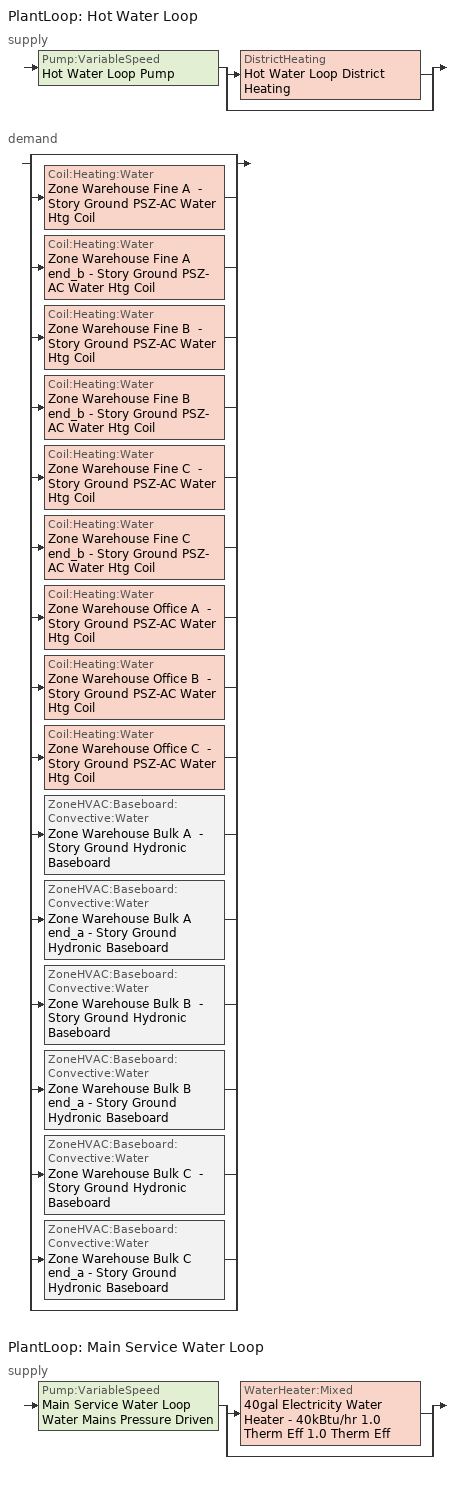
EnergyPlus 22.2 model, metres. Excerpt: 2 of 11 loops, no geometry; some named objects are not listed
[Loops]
PlantLoop 'Hot Water Loop'
 supply: Pump:VariableSpeed 'Hot Water Loop Pump' > split
  | DistrictHeating 'Hot Water Loop District Heating'
  | bypass
 demand: split
  | bypass
  | Coil:Heating:Water 'Zone Warehouse Fine A  - Story Ground PSZ-AC Water Htg Coil'
  | Coil:Heating:Water 'Zone Warehouse Fine A end_b - Story Ground PSZ-AC Water Htg Coil'
  | Coil:Heating:Water 'Zone Warehouse Fine B  - Story Ground PSZ-AC Water Htg Coil'
  | Coil:Heating:Water 'Zone Warehouse Fine B end_b - Story Ground PSZ-AC Water Htg Coil'
  | Coil:Heating:Water 'Zone Warehouse Fine C  - Story Ground PSZ-AC Water Htg Coil'
  | Coil:Heating:Water 'Zone Warehouse Fine C end_b - Story Ground PSZ-AC Water Htg Coil'
  | Coil:Heating:Water 'Zone Warehouse Office A  - Story Ground PSZ-AC Water Htg Coil'
  | Coil:Heating:Water 'Zone Warehouse Office B  - Story Ground PSZ-AC Water Htg Coil'
  | Coil:Heating:Water 'Zone Warehouse Office C  - Story Ground PSZ-AC Water Htg Coil'
  | ZoneHVAC:Baseboard:Convective:Water 'Zone Warehouse Bulk A  - Story Ground Hydronic Baseboard'
  | ZoneHVAC:Baseboard:Convective:Water 'Zone Warehouse Bulk A end_a - Story Ground Hydronic Baseboard'
  | ZoneHVAC:Baseboard:Convective:Water 'Zone Warehouse Bulk B  - Story Ground Hydronic Baseboard'
  | ZoneHVAC:Baseboard:Convective:Water 'Zone Warehouse Bulk B end_a - Story Ground Hydronic Baseboard'
  | ZoneHVAC:Baseboard:Convective:Water 'Zone Warehouse Bulk C  - Story Ground Hydronic Baseboard'
  | ZoneHVAC:Baseboard:Convective:Water 'Zone Warehouse Bulk C end_a - Story Ground Hydronic Baseboard'
  | bypass
PlantLoop 'Main Service Water Loop'
 supply: Pump:VariableSpeed 'Main Service Water Loop Water Mains Pressure Driven' > split
  | WaterHeater:Mixed '40gal Electricity Water Heater - 40kBtu/hr 1.0 Therm Eff 1.0 Therm Eff'
  | bypass
[ZoneControl:Thermostat] Temperature Difference Between Cutout And Setpoint {deltaC}=0
Name | Zone or ZoneList | Control Type Schedule | Control 1
Zone Warehouse Bulk A  - Story Ground Thermostat | Zone Warehouse Bulk A  - Story Ground | Zone Warehouse Bulk A  - Story Ground Thermostat Schedule | Warehouse Bulk - 90.1-2016 Thermostat
Zone Warehouse Bulk A end_a - Story Ground Thermostat | Zone Warehouse Bulk A end_a - Story Ground | Zone Warehouse Bulk A end_a - Story Ground Thermostat Schedule | Warehouse Bulk - 90.1-2016 Thermostat 1
Zone Warehouse Bulk B  - Story Ground Thermostat | Zone Warehouse Bulk B  - Story Ground | Zone Warehouse Bulk B  - Story Ground Thermostat Schedule | Warehouse Bulk - 90.1-2016 Thermostat 2
Zone Warehouse Bulk B end_a - Story Ground Thermostat | Zone Warehouse Bulk B end_a - Story Ground | Zone Warehouse Bulk B end_a - Story Ground Thermostat Schedule | Warehouse Bulk - 90.1-2016 Thermostat 3
Zone Warehouse Bulk C  - Story Ground Thermostat | Zone Warehouse Bulk C  - Story Ground | Zone Warehouse Bulk C  - Story Ground Thermostat Schedule | Warehouse Bulk - 90.1-2016 Thermostat 4
Zone Warehouse Bulk C end_a - Story Ground Thermostat | Zone Warehouse Bulk C end_a - Story Ground | Zone Warehouse Bulk C end_a - Story Ground Thermostat Schedule | Warehouse Bulk - 90.1-2016 Thermostat 5
[ThermostatSetpoint:DualSetpoint] Heating Setpoint Temperature Schedule=Warehouse Bulk Storage Heating Setpoint Schedule; Cooling Setpoint Temperature Schedule=Warehouse ClgSetp BulkStorage
Warehouse Bulk - 90.1-2016 Thermostat; Warehouse Bulk - 90.1-2016 Thermostat 1; Warehouse Bulk - 90.1-2016 Thermostat 2; Warehouse Bulk - 90.1-2016 Thermostat 3; Warehouse Bulk - 90.1-2016 Thermostat 4; Warehouse Bulk - 90.1-2016 Thermostat 5
[ZoneHVAC:Baseboard:Convective:Water] Availability Schedule=Outage Availability Schedule; Heating Design Capacity Method=HeatingDesignCapacity; Heating Design Capacity {W}=Autosize; Heating Design Capacity Per Floor Area {W/m2}=0; Fraction of Autosized Heating Design Capacity=0.8; U-Factor Times Area Value {W/K}=Autosize; Maximum Water Flow Rate {m3/s}=Autosize; Convergence Tolerance=0.001
Zone Warehouse Bulk A  - Story Ground Hydronic Baseboard; Zone Warehouse Bulk A end_a - Story Ground Hydronic Baseboard; Zone Warehouse Bulk B  - Story Ground Hydronic Baseboard; Zone Warehouse Bulk B end_a - Story Ground Hydronic Baseboard; Zone Warehouse Bulk C  - Story Ground Hydronic Baseboard; Zone Warehouse Bulk C end_a - Story Ground Hydronic Baseboard
[Zone equipment]
Zone Warehouse Bulk A  - Story Ground: Zone Warehouse Bulk A  - Story Ground Hydronic Baseboard
Zone Warehouse Bulk A end_a - Story Ground: Zone Warehouse Bulk A end_a - Story Ground Hydronic Baseboard
Zone Warehouse Bulk B  - Story Ground: Zone Warehouse Bulk B  - Story Ground Hydronic Baseboard
Zone Warehouse Bulk B end_a - Story Ground: Zone Warehouse Bulk B end_a - Story Ground Hydronic Baseboard
Zone Warehouse Bulk C  - Story Ground: Zone Warehouse Bulk C  - Story Ground Hydronic Baseboard
Zone Warehouse Bulk C end_a - Story Ground: Zone Warehouse Bulk C end_a - Story Ground Hydronic Baseboard
[Sizing:Zone] Zone Cooling Design Supply Air Temperature Input Method=SupplyAirTemperature; Zone Cooling Design Supply Air Temperature {C}=14; Zone Cooling Design Supply Air Temperature Difference {deltaC}=11.11; Zone Heating Design Supply Air Temperature Input Method=SupplyAirTemperature; Zone Heating Design Supply Air Temperature {C}=40; Zone Heating Design Supply Air Temperature Difference {deltaC}=11.11; Zone Cooling Design Supply Air Humidity Ratio {kgWater/kgDryAir}=0.0085; Zone Heating Design Supply Air Humidity Ratio {kgWater/kgDryAir}=0.008; Cooling Design Air Flow Method=DesignDay; Cooling Design Air Flow Rate {m3/s}=0; Cooling Minimum Air Flow per Zone Floor Area {m3/s-m2}=0.000762; Cooling Minimum Air Flow {m3/s}=0; Cooling Minimum Air Flow Fraction=0; Heating Design Air Flow Method=DesignDay; Heating Design Air Flow Rate {m3/s}=0; Heating Maximum Air Flow per Zone Floor Area {m3/s-m2}=0.002032; Heating Maximum Air Flow {m3/s}=0.141576; Heating Maximum Air Flow Fraction=0.3; Account for Dedicated Outdoor Air System=No; Zone Load Sizing Method=Sensible Load Only No Latent Load; Zone Latent Cooling Design Supply Air Humidity Ratio Input Method=HumidityRatioDifference; Zone Cooling Design Supply Air Humidity Ratio Difference {kgWater/kgDryAir}=0.005; Zone Latent Heating Design Supply Air Humidity Ratio Input Method=HumidityRatioDifference; Zone Humidification Design Supply Air Humidity Ratio Difference {kgWater/kgDryAir}=0.005
Name | Design Specification Outdoor Air Object
Zone Warehouse Bulk A  - Story Ground | Zone Warehouse Bulk A  - Story Ground DSOA Space List
Zone Warehouse Bulk A end_a - Story Ground | Zone Warehouse Bulk A end_a - Story Ground DSOA Space List
Zone Warehouse Bulk B  - Story Ground | Zone Warehouse Bulk B  - Story Ground DSOA Space List
Zone Warehouse Bulk B end_a - Story Ground | Zone Warehouse Bulk B end_a - Story Ground DSOA Space List
Zone Warehouse Bulk C  - Story Ground | Zone Warehouse Bulk C  - Story Ground DSOA Space List
Zone Warehouse Bulk C end_a - Story Ground | Zone Warehouse Bulk C end_a - Story Ground DSOA Space List
[DesignSpecification:OutdoorAir]
Warehouse Bulk Ventilation: Outdoor Air Method=Sum; Outdoor Air Flow per Person {m3/s-person}=0; Outdoor Air Flow per Zone Floor Area {m3/s-m2}=0.0003048; Outdoor Air Flow per Zone {m3/s}=0; Outdoor Air Flow Air Changes per Hour {1/hr}=0
[DesignSpecification:OutdoorAir:SpaceList] Space Design Specification Outdoor Air Object Name 1=Warehouse Bulk Ventilation
Name | Space Name 1
Zone Warehouse Bulk A  - Story Ground DSOA Space List | Warehouse Bulk A  - Story Ground
Zone Warehouse Bulk A end_a - Story Ground DSOA Space List | Warehouse Bulk A end_a - Story Ground
Zone Warehouse Bulk B  - Story Ground DSOA Space List | Warehouse Bulk B  - Story Ground
Zone Warehouse Bulk B end_a - Story Ground DSOA Space List | Warehouse Bulk B end_a - Story Ground
Zone Warehouse Bulk C  - Story Ground DSOA Space List | Warehouse Bulk C  - Story Ground
Zone Warehouse Bulk C end_a - Story Ground DSOA Space List | Warehouse Bulk C end_a - Story Ground
[Coil:Heating:Water] Availability Schedule=Always On Discrete; U-Factor Times Area Value {W/K}=Autosize; Maximum Water Flow Rate {m3/s}=Autosize; Performance Input Method=UFactorTimesAreaAndDesignWaterFlowRate; Rated Capacity {W}=Autosize; Rated Inlet Water Temperature {C}=82.2222; Rated Inlet Air Temperature {C}=7.22222; Rated Outlet Water Temperature {C}=71.1111; Rated Outlet Air Temperature {C}=50; Rated Ratio for Air and Water Convection=0.5
Zone Warehouse Fine A  - Story Ground PSZ-AC Water Htg Coil; Zone Warehouse Fine A end_b - Story Ground PSZ-AC Water Htg Coil; Zone Warehouse Fine B  - Story Ground PSZ-AC Water Htg Coil; Zone Warehouse Fine B end_b - Story Ground PSZ-AC Water Htg Coil; Zone Warehouse Fine C  - Story Ground PSZ-AC Water Htg Coil; Zone Warehouse Fine C end_b - Story Ground PSZ-AC Water Htg Coil; Zone Warehouse Office A  - Story Ground PSZ-AC Water Htg Coil; Zone Warehouse Office B  - Story Ground PSZ-AC Water Htg Coil; Zone Warehouse Office C  - Story Ground PSZ-AC Water Htg Coil
[PlantLoop] Fluid Type=Water; Minimum Loop Temperature {C}=10; Maximum Loop Flow Rate {m3/s}=Autosize; Minimum Loop Flow Rate {m3/s}=0; Plant Loop Volume {m3}=Autocalculate; Load Distribution Scheme=Optimal; Plant Loop Demand Calculation Scheme=SingleSetpoint; Common Pipe Simulation=None
Name | Plant Equipment Operation Scheme | Maximum Loop Temperature {C}
Hot Water Loop | Hot Water Loop Operation Schemes | 100
Main Service Water Loop | Main Service Water Loop Operation Schemes | 60
[Sizing:Plant] Loop Type=Heating; Sizing Option=NonCoincident; Zone Timesteps in Averaging Window=1; Coincident Sizing Factor Mode=None
Name | Design Loop Exit Temperature {C} | Loop Design Temperature Difference {deltaC}
Hot Water Loop | 82.2222 | 11.1111
Main Service Water Loop | 60 | 5
[Pump:VariableSpeed] Design Maximum Flow Rate {m3/s}=Autosize; Design Power Consumption {W}=Autosize; Fraction of Motor Inefficiencies to Fluid Stream=0; Coefficient 1 of the Part Load Performance Curve=0; Design Minimum Flow Rate {m3/s}=0; Pump Control Type=Intermittent; Skin Loss Radiative Fraction=0.5; Design Power Sizing Method=PowerPerFlowPerPressure; Design Electric Power per Unit Flow Rate {W/(m3/s)}=348701.1; Design Shaft Power per Unit Flow Rate per Unit Head {W/((m3/s)-Pa)}=1.28205; Design Minimum Flow Rate Fraction=0
Name | Design Pump Head {Pa} | Motor Efficiency | Coefficient 2 of the Part Load Performance Curve | Coefficient 3 of the Part Load Performance Curve | Coefficient 4 of the Part Load Performance Curve
Hot Water Loop Pump | 179344 | 0.895 | 0.0205 | 0.4101 | 0.5753
Main Service Water Loop Water Mains Pressure Driven | 0.001 | 1 | 3.2485 | -4.7443 | 2.5294
[DistrictHeating]
Hot Water Loop District Heating: Nominal Capacity {W}=Autosize
[SetpointManager:Scheduled] Control Variable=Temperature
Name | Schedule | Setpoint Node or NodeList
Hot Water Loop Setpoint Manager | Hot Water Loop Temp - 180F | Hot Water Loop Supply Outlet Node
Service hot water setpoint manager | Service Water Loop Temp - 140F | Main Service Water Loop Supply Outlet Node
[PlantEquipmentOperationSchemes] Control Scheme Object Type 1=PlantEquipmentOperation:HeatingLoad; Control Scheme Schedule Name 1=Always On Discrete
Name | Control Scheme Name 1
Hot Water Loop Operation Schemes | Hot Water Loop Heating Operation Scheme
Main Service Water Loop Operation Schemes | Main Service Water Loop Heating Operation Scheme
[PlantEquipmentOperation:HeatingLoad] Load Range Lower Limit 1 {W}=0; Load Range Upper Limit 1 {W}=1000000000
Name | Range Equipment List Name 1
Hot Water Loop Heating Operation Scheme | Hot Water Loop Heating Equipment List
Main Service Water Loop Heating Operation Scheme | Main Service Water Loop Heating Equipment List
[PlantEquipmentList]
Hot Water Loop Heating Equipment List: DistrictHeating, Hot Water Loop District Heating
Main Service Water Loop Heating Equipment List: WaterHeater:Mixed, 40gal Electricity Water Heater - 40kBtu/hr 1.0 Therm Eff 1.0 Therm Eff
[WaterHeater:Mixed]
40gal Electricity Water Heater - 40kBtu/hr 1.0 Therm Eff 1.0 Therm Eff: Tank Volume {m3}=0.151416; Setpoint Temperature Schedule=Service Water Loop Temp - 140F; Deadband Temperature Difference {deltaC}=2; Maximum Temperature Limit {C}=60; Heater Control Type=Cycle; Heater Maximum Capacity {W}=11722.8; Heater Ignition Minimum Flow Rate {m3/s}=0; Heater Ignition Delay {s}=0; Heater Fuel Type=Electricity; Heater Thermal Efficiency=1; Off Cycle Parasitic Fuel Consumption Rate {W}=571; Off Cycle Parasitic Fuel Type=Electricity; Off Cycle Parasitic Heat Fraction to Tank=0; On Cycle Parasitic Fuel Consumption Rate {W}=571; On Cycle Parasitic Fuel Type=Electricity; On Cycle Parasitic Heat Fraction to Tank=0; Ambient Temperature Indicator=Zone; Off Cycle Loss Coefficient to Ambient Temperature {W/K}=0.734013; Off Cycle Loss Fraction to Zone=1; On Cycle Loss Coefficient to Ambient Temperature {W/K}=0.734013; On Cycle Loss Fraction to Zone=1; Use Side Effectiveness=1; Source Side Effectiveness=1; Use Side Design Flow Rate {m3/s}=Autosize; Source Side Design Flow Rate {m3/s}=Autosize; Indirect Water Heating Recovery Time {hr}=1.5; Source Side Flow Control Mode=IndirectHeatPrimarySetpoint
[WaterHeater:Sizing]
40gal Electricity Water Heater - 40kBtu/hr 1.0 Therm Eff 1.0 Therm Eff: Design Mode=PeakDraw; Time Storage Can Meet Peak Draw {hr}=0.538503; Time for Tank Recovery {hr}=0; Nominal Tank Volume for Autosizing Plant Connections {m3}=1
[Schedule:Day:Interval]
Warehouse Bulk Storage Heating Setpoint Schedule Default; autogen Warehouse Bulk Storage Heating Setpoint Schedule 0_day_sch; autogen Warehouse Bulk Storage Heating Setpoint Schedule 1_day_sch: Average, 24:00, 10
Warehouse Bulk Storage Heating Setpoint Schedule Summer Design Day; Warehouse Bulk Storage Heating Setpoint Schedule Winter Design Day: No, 24:00, 10
Warehouse ClgSetp BulkStorage Default: Average, 24:00, 61.3579
Warehouse ClgSetp BulkStorage Summer Design Day; Warehouse ClgSetp BulkStorage Winter Design Day: No, 24:00, 50
Hot Water Loop Temp - 180F Default: No, 24:00, 82.2222
Schedule Day 212: No, 01:00, 60, 02:00, 60, 03:00, 60, 04:00, 60, 05:00, 60, 06:00, 0, 07:00, 0, 08:00, 0, 09:00, 0, 10:00, 0, 11:00, 0, 12:00, 0, 13:00, 0, 14:00, 0, 15:00, 0, 16:00, 0, 17:00, 0, 18:00, 0, 19:00, 0, 20:00, 0, 21:00, 0, 22:00, 0, 23:00, 0, 24:00, 0
Schedule Day 213; Schedule Day 214; Schedule Day 215; Schedule Day 216; Schedule Day 217; Schedule Day 218; Schedule Day 85; Schedule Day 86; Schedule Day 87; Schedule Day 88; Schedule Day 89; Schedule Day 90: No, 01:00, 0, 02:00, 0, 03:00, 0, 04:00, 0, 05:00, 0, 06:00, 0, 07:00, 0, 08:00, 0, 09:00, 0, 10:00, 0, 11:00, 0, 12:00, 0, 13:00, 0, 14:00, 0, 15:00, 0, 16:00, 0, 17:00, 0, 18:00, 0, 19:00, 0, 20:00, 0, 21:00, 0, 22:00, 0, 23:00, 0, 24:00, 0
Schedule Day 219: No, 01:00, 60, 02:00, 60, 03:00, 60, 04:00, 60, 05:00, 60, 06:00, 60, 07:00, 60, 08:00, 60, 09:00, 60, 10:00, 60, 11:00, 60, 12:00, 60, 13:00, 60, 14:00, 60, 15:00, 60, 16:00, 60, 17:00, 60, 18:00, 60, 19:00, 60, 20:00, 60, 21:00, 60, 22:00, 60, 23:00, 60, 24:00, 60
Schedule Day 84: No, 01:00, 82.2222, 02:00, 82.2222, 03:00, 82.2222, 04:00, 82.2222, 05:00, 82.2222, 06:00, 0, 07:00, 0, 08:00, 0, 09:00, 0, 10:00, 0, 11:00, 0, 12:00, 0, 13:00, 0, 14:00, 0, 15:00, 0, 16:00, 0, 17:00, 0, 18:00, 0, 19:00, 0, 20:00, 0, 21:00, 0, 22:00, 0, 23:00, 0, 24:00, 0
Schedule Day 91: No, 01:00, 82.2222, 02:00, 82.2222, 03:00, 82.2222, 04:00, 82.2222, 05:00, 82.2222, 06:00, 82.2222, 07:00, 82.2222, 08:00, 82.2222, 09:00, 82.2222, 10:00, 82.2222, 11:00, 82.2222, 12:00, 82.2222, 13:00, 82.2222, 14:00, 82.2222, 15:00, 82.2222, 16:00, 82.2222, 17:00, 82.2222, 18:00, 82.2222, 19:00, 82.2222, 20:00, 82.2222, 21:00, 82.2222, 22:00, 82.2222, 23:00, 82.2222, 24:00, 82.2222
Service Water Loop Temp - 140F Default: No, 24:00, 60
[Schedule:Week:Daily]
Warehouse Bulk Storage Heating Setpoint Schedule Week Rule - Jan1-Feb25: Warehouse Bulk Storage Heating Setpoint Schedule Default, autogen Warehouse Bulk Storage Heating Setpoint Schedule 0_day_sch, Warehouse Bulk Storage Heating Setpoint Schedule Default, Warehouse Bulk Storage Heating Setpoint Schedule Default, autogen Warehouse Bulk Storage Heating Setpoint Schedule 1_day_sch, Warehouse Bulk Storage Heating Setpoint Schedule Default, Warehouse Bulk Storage Heating Setpoint Schedule Default, Warehouse Bulk Storage Heating Setpoint Schedule Default, Warehouse Bulk Storage Heating Setpoint Schedule Summer Design Day, Warehouse Bulk Storage Heating Setpoint Schedule Winter Design Day, Warehouse Bulk Storage Heating Setpoint Schedule Default, Warehouse Bulk Storage Heating Setpoint Schedule Default
Warehouse Bulk Storage Heating Setpoint Schedule Week Rule - Feb26-Mar4: Warehouse Bulk Storage Heating Setpoint Schedule Default, autogen Warehouse Bulk Storage Heating Setpoint Schedule 0_day_sch, Warehouse Bulk Storage Heating Setpoint Schedule Default, autogen Warehouse Bulk Storage Heating Setpoint Schedule 1_day_sch, Warehouse Bulk Storage Heating Setpoint Schedule Default, Warehouse Bulk Storage Heating Setpoint Schedule Default, Warehouse Bulk Storage Heating Setpoint Schedule Default, Warehouse Bulk Storage Heating Setpoint Schedule Default, Warehouse Bulk Storage Heating Setpoint Schedule Summer Design Day, Warehouse Bulk Storage Heating Setpoint Schedule Winter Design Day, Warehouse Bulk Storage Heating Setpoint Schedule Default, Warehouse Bulk Storage Heating Setpoint Schedule Default
Warehouse Bulk Storage Heating Setpoint Schedule Week Rule - Mar5-Dec31: autogen Warehouse Bulk Storage Heating Setpoint Schedule 0_day_sch, Warehouse Bulk Storage Heating Setpoint Schedule Default, Warehouse Bulk Storage Heating Setpoint Schedule Default, autogen Warehouse Bulk Storage Heating Setpoint Schedule 1_day_sch, Warehouse Bulk Storage Heating Setpoint Schedule Default, Warehouse Bulk Storage Heating Setpoint Schedule Default, Warehouse Bulk Storage Heating Setpoint Schedule Default, Warehouse Bulk Storage Heating Setpoint Schedule Default, Warehouse Bulk Storage Heating Setpoint Schedule Summer Design Day, Warehouse Bulk Storage Heating Setpoint Schedule Winter Design Day, Warehouse Bulk Storage Heating Setpoint Schedule Default, Warehouse Bulk Storage Heating Setpoint Schedule Default
Warehouse ClgSetp BulkStorage Week Rule - Jan1-Dec31: Warehouse ClgSetp BulkStorage Default, Warehouse ClgSetp BulkStorage Default, Warehouse ClgSetp BulkStorage Default, Warehouse ClgSetp BulkStorage Default, Warehouse ClgSetp BulkStorage Default, Warehouse ClgSetp BulkStorage Default, Warehouse ClgSetp BulkStorage Default, Warehouse ClgSetp BulkStorage Default, Warehouse ClgSetp BulkStorage Summer Design Day, Warehouse ClgSetp BulkStorage Winter Design Day, Warehouse ClgSetp BulkStorage Default, Warehouse ClgSetp BulkStorage Default
Hot Water Loop Temp - 180F Week Rule - Jan1-Apr29; Hot Water Loop Temp - 180F Week Rule - May14-Dec31: Hot Water Loop Temp - 180F Default, Hot Water Loop Temp - 180F Default, Hot Water Loop Temp - 180F Default, Hot Water Loop Temp - 180F Default, Hot Water Loop Temp - 180F Default, Hot Water Loop Temp - 180F Default, Hot Water Loop Temp - 180F Default, Hot Water Loop Temp - 180F Default, Hot Water Loop Temp - 180F Default, Hot Water Loop Temp - 180F Default, Hot Water Loop Temp - 180F Default, Hot Water Loop Temp - 180F Default
Hot Water Loop Temp - 180F Week Rule - Apr30-May6: Hot Water Loop Temp - 180F Default, Hot Water Loop Temp - 180F Default, Hot Water Loop Temp - 180F Default, Hot Water Loop Temp - 180F Default, Schedule Day 84, Schedule Day 85, Schedule Day 86, Hot Water Loop Temp - 180F Default, Hot Water Loop Temp - 180F Default, Hot Water Loop Temp - 180F Default, Hot Water Loop Temp - 180F Default, Hot Water Loop Temp - 180F Default
Hot Water Loop Temp - 180F Week Rule - May7-May13: Schedule Day 87, Schedule Day 88, Schedule Day 89, Schedule Day 90, Schedule Day 91, Hot Water Loop Temp - 180F Default, Hot Water Loop Temp - 180F Default, Hot Water Loop Temp - 180F Default, Hot Water Loop Temp - 180F Default, Hot Water Loop Temp - 180F Default, Hot Water Loop Temp - 180F Default, Hot Water Loop Temp - 180F Default
Service Water Loop Temp - 140F Week Rule - Jan1-Apr29; Service Water Loop Temp - 140F Week Rule - May14-Dec31: Service Water Loop Temp - 140F Default, Service Water Loop Temp - 140F Default, Service Water Loop Temp - 140F Default, Service Water Loop Temp - 140F Default, Service Water Loop Temp - 140F Default, Service Water Loop Temp - 140F Default, Service Water Loop Temp - 140F Default, Service Water Loop Temp - 140F Default, Service Water Loop Temp - 140F Default, Service Water Loop Temp - 140F Default, Service Water Loop Temp - 140F Default, Service Water Loop Temp - 140F Default
Service Water Loop Temp - 140F Week Rule - Apr30-May6: Service Water Loop Temp - 140F Default, Service Water Loop Temp - 140F Default, Service Water Loop Temp - 140F Default, Service Water Loop Temp - 140F Default, Schedule Day 212, Schedule Day 213, Schedule Day 214, Service Water Loop Temp - 140F Default, Service Water Loop Temp - 140F Default, Service Water Loop Temp - 140F Default, Service Water Loop Temp - 140F Default, Service Water Loop Temp - 140F Default
Service Water Loop Temp - 140F Week Rule - May7-May13: Schedule Day 215, Schedule Day 216, Schedule Day 217, Schedule Day 218, Schedule Day 219, Service Water Loop Temp - 140F Default, Service Water Loop Temp - 140F Default, Service Water Loop Temp - 140F Default, Service Water Loop Temp - 140F Default, Service Water Loop Temp - 140F Default, Service Water Loop Temp - 140F Default, Service Water Loop Temp - 140F Default
[Schedule:Year]
Warehouse Bulk Storage Heating Setpoint Schedule: Warehouse Bulk Storage Heating Setpoint Schedule Week Rule - Jan1-Feb25, 1, 1, 2, 25, Warehouse Bulk Storage Heating Setpoint Schedule Week Rule - Feb26-Mar4, 2, 26, 3, 4, Warehouse Bulk Storage Heating Setpoint Schedule Week Rule - Mar5-Dec31, 3, 5, 12, 31
Warehouse ClgSetp BulkStorage: Warehouse ClgSetp BulkStorage Week Rule - Jan1-Dec31, 1, 1, 12, 31
Hot Water Loop Temp - 180F: Hot Water Loop Temp - 180F Week Rule - Jan1-Apr29, 1, 1, 4, 29, Hot Water Loop Temp - 180F Week Rule - Apr30-May6, 4, 30, 5, 6, Hot Water Loop Temp - 180F Week Rule - May7-May13, 5, 7, 5, 13, Hot Water Loop Temp - 180F Week Rule - May14-Dec31, 5, 14, 12, 31
Service Water Loop Temp - 140F: Service Water Loop Temp - 140F Week Rule - Jan1-Apr29, 1, 1, 4, 29, Service Water Loop Temp - 140F Week Rule - Apr30-May6, 4, 30, 5, 6, Service Water Loop Temp - 140F Week Rule - May7-May13, 5, 7, 5, 13, Service Water Loop Temp - 140F Week Rule - May14-Dec31, 5, 14, 12, 31
[Schedule:Compact]
Zone Warehouse Bulk A  - Story Ground Thermostat Schedule; Zone Warehouse Bulk A end_a - Story Ground Thermostat Schedule; Zone Warehouse Bulk B  - Story Ground Thermostat Schedule; Zone Warehouse Bulk B end_a - Story Ground Thermostat Schedule; Zone Warehouse Bulk C  - Story Ground Thermostat Schedule; Zone Warehouse Bulk C end_a - Story Ground Thermostat Schedule: Through: 12/31, For: AllDays, Until: 24:00, 4
Outage Availability Schedule: Through: 01/01, For: AllDays, Until: 24:00, 1, Through: 01/02, For: AllDays, Until: 24:00, 1, Through: 01/03, For: AllDays, Until: 24:00, 1, Through: 01/04, For: AllDays, Until: 24:00, 1, Through: 01/05, For: AllDays, Until: 24:00, 1, Through: 01/06, For: AllDays, Until: 24:00, 1, Through: 01/07, For: AllDays, Until: 24:00, 1, Through: 01/08, For: AllDays, Until: 24:00, 1, Through: 01/09, For: AllDays, Until: 24:00, 1, Through: 01/10, For: AllDays, Until: 24:00, 1, Through: 01/11, For: AllDays, Until: 24:00, 1, Through: 01/12, For: AllDays, Until: 24:00, 1, Through: 01/13, For: AllDays, Until: 24:00, 1, Through: 01/14, For: AllDays, Until: 24:00, 1, Through: 01/15, For: AllDays, Until: 24:00, 1, Through: 01/16, For: AllDays, Until: 24:00, 1, Through: 01/17, For: AllDays, Until: 24:00, 1, Through: 01/18, For: AllDays, Until: 24:00, 1, Through: 01/19, For: AllDays, Until: 24:00, 1, Through: 01/20, For: AllDays, Until: 24:00, 1, Through: 01/21, For: AllDays, Until: 24:00, 1, Through: 01/22, For: AllDays, Until: 24:00, 1, Through: 01/23, For: AllDays, Until: 24:00, 1, Through: 01/24, For: AllDays, Until: 24:00, 1, Through: 01/25, For: AllDays, Until: 24:00, 1, Through: 01/26, For: AllDays, Until: 24:00, 1, Through: 01/27, For: AllDays, Until: 24:00, 1, Through: 01/28, For: AllDays, Until: 24:00, 1, Through: 01/29, For: AllDays, Until: 24:00, 1, Through: 01/30, For: AllDays, Until: 24:00, 1, Through: 01/31, For: AllDays, Until: 24:00, 1, Through: 02/01, For: AllDays, Until: 24:00, 1, Through: 02/02, For: AllDays, Until: 24:00, 1, Through: 02/03, For: AllDays, Until: 24:00, 1, Through: 02/04, For: AllDays, Until: 24:00, 1, Through: 02/05, For: AllDays, Until: 24:00, 1, Through: 02/06, For: AllDays, Until: 24:00, 1, Through: 02/07, For: AllDays, Until: 24:00, 1, Through: 02/08, For: AllDays, Until: 24:00, 1, Through: 02/09, For: AllDays, Until: 24:00, 1, Through: 02/10, For: AllDays, Until: 24:00, 1, Through: 02/11, For: AllDays, Until: 24:00, 1, Through: 02/12, For: AllDays, Until: 24:00, 1, Through: 02/13, For: AllDays, Until: 24:00, 1, Through: 02/14, For: AllDays, Until: 24:00, 1, Through: 02/15, For: AllDays, Until: 24:00, 1, Through: 02/16, For: AllDays, Until: 24:00, 1, Through: 02/17, For: AllDays, Until: 24:00, 1, Through: 02/18, For: AllDays, Until: 24:00, 1, Through: 02/19, For: AllDays, Until: 24:00, 1, Through: 02/20, For: AllDays, Until: 24:00, 1, Through: 02/21, For: AllDays, Until: 24:00, 1, Through: 02/22, For: AllDays, Until: 24:00, 1, Through: 02/23, For: AllDays, Until: 24:00, 1, Through: 02/24, For: AllDays, Until: 24:00, 1, Through: 02/25, For: AllDays, Until: 24:00, 1, Through: 02/26, For: AllDays, Until: 24:00, 1, Through: 02/27, For: AllDays, Until: 24:00, 1, Through: 02/28, For: AllDays, Until: 24:00, 1, Through: 03/01, For: AllDays, Until: 24:00, 1, Through: 03/02, For: AllDays, Until: 24:00, 1, Through: 03/03, For: AllDays, Until: 24:00, 1, Through: 03/04, For: AllDays, Until: 24:00, 1, Through: 03/05, For: AllDays, Until: 24:00, 1, Through: 03/06, For: AllDays, Until: 24:00, 1, Through: 03/07, For: AllDays, Until: 24:00, 1, Through: 03/08, For: AllDays, Until: 24:00, 1, Through: 03/09, For: AllDays, Until: 24:00, 1, Through: 03/10, For: AllDays, Until: 24:00, 1, Through: 03/11, For: AllDays, Until: 24:00, 1, Through: 03/12, For: AllDays, Until: 24:00, 1, Through: 03/13, For: AllDays, Until: 24:00, 1, Through: 03/14, For: AllDays, Until: 24:00, 1, Through: 03/15, For: AllDays, Until: 24:00, 1, Through: 03/16, For: AllDays, Until: 24:00, 1, Through: 03/17, For: AllDays, Until: 24:00, 1, Through: 03/18, For: AllDays, Until: 24:00, 1, Through: 03/19, For: AllDays, Until: 24:00, 1, Through: 03/20, For: AllDays, Until: 24:00, 1, Through: 03/21, For: AllDays, Until: 24:00, 1, Through: 03/22, For: AllDays, Until: 24:00, 1, Through: 03/23, For: AllDays, Until: 24:00, 1, Through: 03/24, For: AllDays, Until: 24:00, 1, Through: 03/25, For: AllDays, Until: 24:00, 1, Through: 03/26, For: AllDays, Until: 24:00, 1, Through: 03/27, For: AllDays, Until: 24:00, 1, Through: 03/28, For: AllDays, Until: 24:00, 1, Through: 03/29, For: AllDays, Until: 24:00, 1, Through: 03/30, For: AllDays, Until: 24:00, 1, Through: 03/31, For: AllDays, Until: 24:00, 1, Through: 04/01, For: AllDays, Until: 24:00, 1, Through: 04/02, For: AllDays, Until: 24:00, 1, Through: 04/03, For: AllDays, Until: 24:00, 1, Through: 04/04, For: AllDays, Until: 24:00, 1, Through: 04/05, For: AllDays, Until: 24:00, 1, Through: 04/06, For: AllDays, Until: 24:00, 1, Through: 04/07, For: AllDays, Until: 24:00, 1, Through: 04/08, For: AllDays, Until: 24:00, 1, Through: 04/09, For: AllDays, Until: 24:00, 1, Through: 04/10, For: AllDays, Until: 24:00, 1, Through: 04/11, For: AllDays, Until: 24:00, 1, Through: 04/12, For: AllDays, Until: 24:00, 1, Through: 04/13, For: AllDays, Until: 24:00, 1, Through: 04/14, For: AllDays, Until: 24:00, 1, Through: 04/15, For: AllDays, Until: 24:00, 1, Through: 04/16, For: AllDays, Until: 24:00, 1, Through: 04/17, For: AllDays, Until: 24:00, 1, Through: 04/18, For: AllDays, Until: 24:00, 1, Through: 04/19, For: AllDays, Until: 24:00, 1, Through: 04/20, For: AllDays, Until: 24:00, 1, Through: 04/21, For: AllDays, Until: 24:00, 1, Through: 04/22, For: AllDays, Until: 24:00, 1, Through: 04/23, For: AllDays, Until: 24:00, 1, Through: 04/24, For: AllDays, Until: 24:00, 1, Through: 04/25, For: AllDays, Until: 24:00, 1, Through: 04/26, For: AllDays, Until: 24:00, 1, Through: 04/27, For: AllDays, Until: 24:00, 1, Through: 04/28, For: AllDays, Until: 24:00, 1, Through: 04/29, For: AllDays, Until: 24:00, 1, Through: 04/30, For: AllDays, Until: 24:00, 1, Through: 05/01, For: AllDays, Until: 24:00, 1, Through: 05/02, For: AllDays, Until: 24:00, 1, Through: 05/03, For: AllDays, Until: 24:00, 1, Through: 05/04, For: AllDays, Until: 05:00, 1, Until: 24:00, 0, Through: 05/05, For: AllDays, Until: 24:00, 0, Through: 05/06, For: AllDays, Until: 24:00, 0, Through: 05/07, For: AllDays, Until: 24:00, 0, Through: 05/08, For: AllDays, Until: 24:00, 0, Through: 05/09, For: AllDays, Until: 24:00, 0, Through: 05/10, For: AllDays, Until: 23:00, 0, Until: 24:00, 1, Through: 05/11, For: AllDays, Until: 24:00, 1, Through: 05/12, For: AllDays, Until: 24:00, 1, Through: 05/13, For: AllDays, Until: 24:00, 1, Through: 05/14, For: AllDays, Until: 24:00, 1, Through: 05/15, For: AllDays, Until: 24:00, 1, Through: 05/16, For: AllDays, Until: 24:00, 1, Through: 05/17, For: AllDays, Until: 24:00, 1, Through: 05/18, For: AllDays, Until: 24:00, 1, Through: 05/19, For: AllDays, Until: 24:00, 1, Through: 05/20, For: AllDays, Until: 24:00, 1, Through: 05/21, For: AllDays, Until: 24:00, 1, Through: 05/22, For: AllDays, Until: 24:00, 1, Through: 05/23, For: AllDays, Until: 24:00, 1, Through: 05/24, For: AllDays, Until: 24:00, 1, Through: 05/25, For: AllDays, Until: 24:00, 1, Through: 05/26, For: AllDays, Until: 24:00, 1, Through: 05/27, For: AllDays, Until: 24:00, 1, Through: 05/28, For: AllDays, Until: 24:00, 1, Through: 05/29, For: AllDays, Until: 24:00, 1, Through: 05/30, For: AllDays, Until: 24:00, 1, Through: 05/31, For: AllDays, Until: 24:00, 1, Through: 06/01, For: AllDays, Until: 24:00, 1, Through: 06/02, For: AllDays, Until: 24:00, 1, Through: 06/03, For: AllDays, Until: 24:00, 1, Through: 06/04, For: AllDays, Until: 24:00, 1, Through: 06/05, For: AllDays, Until: 24:00, 1, Through: 06/06, For: AllDays, Until: 24:00, 1, Through: 06/07, For: AllDays, Until: 24:00, 1, Through: 06/08, For: AllDays, Until: 24:00, 1, Through: 06/09, For: AllDays, Until: 24:00, 1, Through: 06/10, For: AllDays, Until: 24:00, 1, Through: 06/11, For: AllDays, Until: 24:00, 1, Through: 06/12, For: AllDays, Until: 24:00, 1, Through: 06/13, For: AllDays, Until: 24:00, 1, Through: 06/14, For: AllDays, Until: 24:00, 1, Through: 06/15, For: AllDays, Until: 24:00, 1, Through: 06/16, For: AllDays, Until: 24:00, 1, Through: 06/17, For: AllDays, Until: 24:00, 1, Through: 06/18, For: AllDays, Until: 24:00, 1, Through: 06/19, For: AllDays, Until: 24:00, 1, Through: 06/20, For: AllDays, Until: 24:00, 1, Through: 06/21, For: AllDays, Until: 24:00, 1, Through: 06/22, For: AllDays, Until: 24:00, 1, Through: 06/23, For: AllDays, Until: 24:00, 1, Through: 06/24, For: AllDays, Until: 24:00, 1, Through: 06/25, For: AllDays, Until: 24:00, 1, Through: 06/26, For: AllDays, Until: 24:00, 1, Through: 06/27, For: AllDays, Until: 24:00, 1, Through: 06/28, For: AllDays, Until: 24:00, 1, Through: 06/29, For: AllDays, Until: 24:00, 1, Through: 06/30, For: AllDays, Until: 24:00, 1, Through: 07/01, For: AllDays, Until: 24:00, 1, Through: 07/02, For: AllDays, Until: 24:00, 1, Through: 07/03, For: AllDays, Until: 24:00, 1, Through: 07/04, For: AllDays, Until: 24:00, 1, Through: 07/05, For: AllDays, Until: 24:00, 1, Through: 07/06, For: AllDays, Until: 24:00, 1, Through: 07/07, For: AllDays, Until: 24:00, 1, Through: 07/08, For: AllDays, Until: 24:00, 1, Through: 07/09, For: AllDays, Until: 24:00, 1, Through: 07/10, For: AllDays, Until: 24:00, 1, Through: 07/11, For: AllDays, Until: 24:00, 1, Through: 07/12, For: AllDays, Until: 24:00, 1, Through: 07/13, For: AllDays, Until: 24:00, 1, Through: 07/14, For: AllDays, Until: 24:00, 1, Through: 07/15, For: AllDays, Until: 24:00, 1, Through: 07/16, For: AllDays, Until: 24:00, 1, Through: 07/17, For: AllDays, Until: 24:00, 1, Through: 07/18, For: AllDays, Until: 24:00, 1, Through: 07/19, For: AllDays, Until: 24:00, 1, Through: 07/20, For: AllDays, Until: 24:00, 1, Through: 07/21, For: AllDays, Until: 24:00, 1, Through: 07/22, For: AllDays, Until: 24:00, 1, Through: 07/23, For: AllDays, Until: 24:00, 1, Through: 07/24, For: AllDays, Until: 24:00, 1, Through: 07/25, For: AllDays, Until: 24:00, 1, Through: 07/26, For: AllDays, Until: 24:00, 1, Through: 07/27, For: AllDays, Until: 24:00, 1, Through: 07/28, For: AllDays, Until: 24:00, 1, Through: 07/29, For: AllDays, Until: 24:00, 1, Through: 07/30, For: AllDays, Until: 24:00, 1, Through: 07/31, For: AllDays, Until: 24:00, 1, Through: 08/01, For: AllDays, Until: 24:00, 1, Through: 08/02, For: AllDays, Until: 24:00, 1, Through: 08/03, For: AllDays, Until: 24:00, 1, Through: 08/04, For: AllDays, Until: 24:00, 1, Through: 08/05, For: AllDays, Until: 24:00, 1, Through: 08/06, For: AllDays, Until: 24:00, 1, Through: 08/07, For: AllDays, Until: 24:00, 1, Through: 08/08, For: AllDays, Until: 24:00, 1, Through: 08/09, For: AllDays, Until: 24:00, 1, Through: 08/10, For: AllDays, Until: 24:00, 1, Through: 08/11, For: AllDays, Until: 24:00, 1, Through: 08/12, For: AllDays, Until: 24:00, 1, Through: 08/13, For: AllDays, Until: 24:00, 1, Through: 08/14, For: AllDays, Until: 24:00, 1, Through: 08/15, For: AllDays, Until: 24:00, 1, Through: 08/16, For: AllDays, Until: 24:00, 1, Through: 08/17, For: AllDays, Until: 24:00, 1, Through: 08/18, For: AllDays, Until: 24:00, 1, Through: 08/19, For: AllDays, Until: 24:00, 1, Through: 08/20, For: AllDays, Until: 24:00, 1, Through: 08/21, For: AllDays, Until: 24:00, 1, Through: 08/22, For: AllDays, Until: 24:00, 1, Through: 08/23, For: AllDays, Until: 24:00, 1, Through: 08/24, For: AllDays, Until: 24:00, 1, Through: 08/25, For: AllDays, Until: 24:00, 1, Through: 08/26, For: AllDays, Until: 24:00, 1, Through: 08/27, For: AllDays, Until: 24:00, 1, Through: 08/28, For: AllDays, Until: 24:00, 1, Through: 08/29, For: AllDays, Until: 24:00, 1, Through: 08/30, For: AllDays, Until: 24:00, 1, Through: 08/31, For: AllDays, Until: 24:00, 1, Through: 09/01, For: AllDays, Until: 24:00, 1, Through: 09/02, For: AllDays, Until: 24:00, 1, Through: 09/03, For: AllDays, Until: 24:00, 1, Through: 09/04, For: AllDays, Until: 24:00, 1, Through: 09/05, For: AllDays, Until: 24:00, 1, Through: 09/06, For: AllDays, Until: 24:00, 1, Through: 09/07, For: AllDays, Until: 24:00, 1, Through: 09/08, For: AllDays, Until: 24:00, 1, Through: 09/09, For: AllDays, Until: 24:00, 1, Through: 09/10, For: AllDays, Until: 24:00, 1, Through: 09/11, For: AllDays, Until: 24:00, 1, Through: 09/12, For: AllDays, Until: 24:00, 1, Through: 09/13, For: AllDays, Until: 24:00, 1, Through: 09/14, For: AllDays, Until: 24:00, 1, Through: 09/15, For: AllDays, Until: 24:00, 1, Through: 09/16, For: AllDays, Until: 24:00, 1, Through: 09/17, For: AllDays, Until: 24:00, 1, Through: 09/18, For: AllDays, Until: 24:00, 1, Through: 09/19, For: AllDays, Until: 24:00, 1, Through: 09/20, For: AllDays, Until: 24:00, 1, Through: 09/21, For: AllDays, Until: 24:00, 1, Through: 09/22, For: AllDays, Until: 24:00, 1, Through: 09/23, For: AllDays, Until: 24:00, 1, Through: 09/24, For: AllDays, Until: 24:00, 1, Through: 09/25, For: AllDays, Until: 24:00, 1, Through: 09/26, For: AllDays, Until: 24:00, 1, Through: 09/27, For: AllDays, Until: 24:00, 1, Through: 09/28, For: AllDays, Until: 24:00, 1, Through: 09/29, For: AllDays, Until: 24:00, 1, Through: 09/30, For: AllDays, Until: 24:00, 1, Through: 10/01, For: AllDays, Until: 24:00, 1, Through: 10/02, For: AllDays, Until: 24:00, 1, Through: 10/03, For: AllDays, Until: 24:00, 1, Through: 10/04, For: AllDays, Until: 24:00, 1, Through: 10/05, For: AllDays, Until: 24:00, 1, Through: 10/06, For: AllDays, Until: 24:00, 1, Through: 10/07, For: AllDays, Until: 24:00, 1, Through: 10/08, For: AllDays, Until: 24:00, 1, Through: 10/09, For: AllDays, Until: 24:00, 1, Through: 10/10, For: AllDays, Until: 24:00, 1, Through: 10/11, For: AllDays, Until: 24:00, 1, Through: 10/12, For: AllDays, Until: 24:00, 1, Through: 10/13, For: AllDays, Until: 24:00, 1, Through: 10/14, For: AllDays, Until: 24:00, 1, Through: 10/15, For: AllDays, Until: 24:00, 1, Through: 10/16, For: AllDays, Until: 24:00, 1, Through: 10/17, For: AllDays, Until: 24:00, 1, Through: 10/18, For: AllDays, Until: 24:00, 1, Through: 10/19, For: AllDays, Until: 24:00, 1, Through: 10/20, For: AllDays, Until: 24:00, 1, Through: 10/21, For: AllDays, Until: 24:00, 1, Through: 10/22, For: AllDays, Until: 24:00, 1, Through: 10/23, For: AllDays, Until: 24:00, 1, Through: 10/24, For: AllDays, Until: 24:00, 1, Through: 10/25, For: AllDays, Until: 24:00, 1, Through: 10/26, For: AllDays, Until: 24:00, 1, Through: 10/27, For: AllDays, Until: 24:00, 1, Through: 10/28, For: AllDays, Until: 24:00, 1, Through: 10/29, For: AllDays, Until: 24:00, 1, Through: 10/30, For: AllDays, Until: 24:00, 1, Through: 10/31, For: AllDays, Until: 24:00, 1, Through: 11/01, For: AllDays, Until: 24:00, 1, Through: 11/02, For: AllDays, Until: 24:00, 1, Through: 11/03, For: AllDays, Until: 24:00, 1, Through: 11/04, For: AllDays, Until: 24:00, 1, Through: 11/05, For: AllDays, Until: 24:00, 1, Through: 11/06, For: AllDays, Until: 24:00, 1, Through: 11/07, For: AllDays, Until: 24:00, 1, Through: 11/08, For: AllDays, Until: 24:00, 1, Through: 11/09, For: AllDays, Until: 24:00, 1, Through: 11/10, For: AllDays, Until: 24:00, 1, Through: 11/11, For: AllDays, Until: 24:00, 1, Through: 11/12, For: AllDays, Until: 24:00, 1, Through: 11/13, For: AllDays, Until: 24:00, 1, Through: 11/14, For: AllDays, Until: 24:00, 1, Through: 11/15, For: AllDays, Until: 24:00, 1, Through: 11/16, For: AllDays, Until: 24:00, 1, Through: 11/17, For: AllDays, Until: 24:00, 1, Through: 11/18, For: AllDays, Until: 24:00, 1, Through: 11/19, For: AllDays, Until: 24:00, 1, Through: 11/20, For: AllDays, Until: 24:00, 1, Through: 11/21, For: AllDays, Until: 24:00, 1, Through: 11/22, For: AllDays, Until: 24:00, 1, Through: 11/23, For: AllDays, Until: 24:00, 1, Through: 11/24, For: AllDays, Until: 24:00, 1, Through: 11/25, For: AllDays, Until: 24:00, 1, Through: 11/26, For: AllDays, Until: 24:00, 1, Through: 11/27, For: AllDays, Until: 24:00, 1, Through: 11/28, For: AllDays, Until: 24:00, 1, Through: 11/29, For: AllDays, Until: 24:00, 1, Through: 11/30, For: AllDays, Until: 24:00, 1, Through: 12/01, For: AllDays, Until: 24:00, 1, Through: 12/02, For: AllDays, Until: 24:00, 1, Through: 12/03, For: AllDays, Until: 24:00, 1, Through: 12/04, For: AllDays, Until: 24:00, 1, Through: 12/05, For: AllDays, Until: 24:00, 1, Through: 12/06, For: AllDays, Until: 24:00, 1, Through: 12/07, For: AllDays, Until: 24:00, 1, Through: 12/08, For: AllDays, Until: 24:00, 1, Through: 12/09, For: AllDays, Until: 24:00, 1, Through: 12/10, For: AllDays, Until: 24:00, 1, Through: 12/11, For: AllDays, Until: 24:00, 1, Through: 12/12, For: AllDays, Until: 24:00, 1, Through: 12/13, For: AllDays, Until: 24:00, 1, Through: 12/14, For: AllDays, Until: 24:00, 1, Through: 12/15, For: AllDays, Until: 24:00, 1, Through: 12/16, For: AllDays, Until: 24:00, 1, Through: 12/17, For: AllDays, Until: 24:00, 1, Through: 12/18, For: AllDays, Until: 24:00, 1, Through: 12/19, For: AllDays, Until: 24:00, 1, Through: 12/20, For: AllDays, Until: 24:00, 1, Through: 12/21, For: AllDays, Until: 24:00, 1, Through: 12/22, For: AllDays, Until: 24:00, 1, Through: 12/23, For: AllDays, Until: 24:00, 1, Through: 12/24, For: AllDays, Until: 24:00, 1, Through: 12/25, For: AllDays, Until: 24:00, 1, Through: 12/26, For: AllDays, Until: 24:00, 1, Through: 12/27, For: AllDays, Until: 24:00, 1, Through: 12/28, For: AllDays, Until: 24:00, 1, Through: 12/29, For: AllDays, Until: 24:00, 1, Through: 12/30, For: AllDays, Until: 24:00, 1, Through: 12/31, For: AllDays, Until: 24:00, 1
[Schedule:Constant]
Always On Discrete: Hourly Value=1
